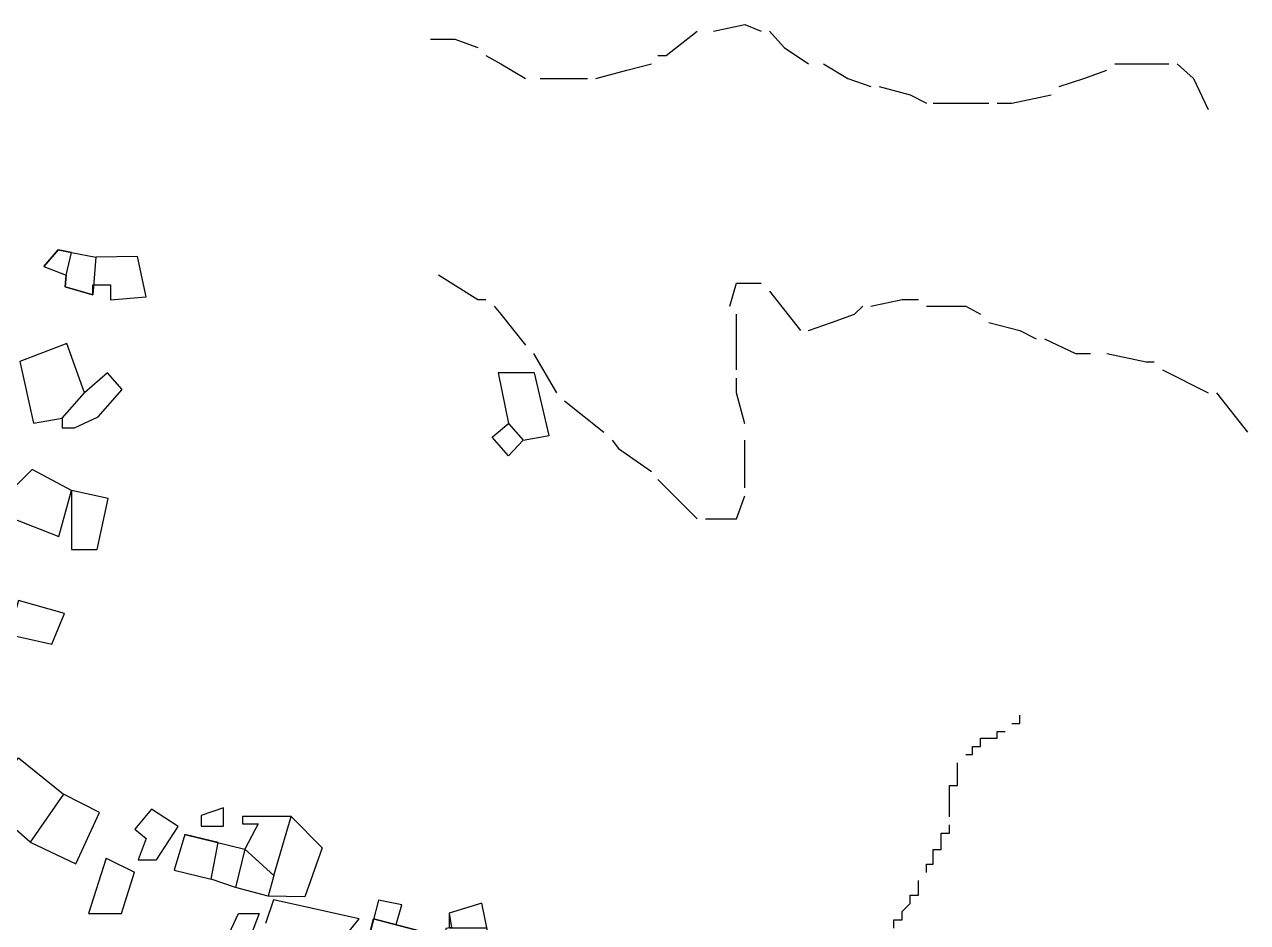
# Model space of a CAD drawing. Header units: millimetres. Extents: x -3588 to 75209, y -3737 to 38254.
# Drawn here: x 28524.9 to 28735.8, y 5651.4 to 5806.2 of the extents above; entities that cross this region are included whole.
import ezdxf

# ---------------------------------------------------------------- set-up
doc = ezdxf.new("R2010")
doc.units = ezdxf.units.MM
doc.layers.add('P', color=253, linetype='Continuous')

msp = doc.modelspace()

# ---------------------------------------------------------------- linework, layer by layer
at = {"color": 254}
for points in [[(28528.305, 5764.49), (28532.106, 5763.028), (28533.067, 5766.934), (28530.751, 5767.37), (28528.305, 5764.49), (28530.751, 5767.37), (28533.067, 5766.934), (28537.255, 5766.144), (28536.758, 5759.601), (28531.953, 5760.976), (28532.106, 5763.028), (28531.953, 5760.976), (28536.758, 5759.601), (28536.758, 5761.347), (28539.794, 5761.347), (28539.794, 5758.75), (28545.909, 5759.274), (28544.402, 5766.236), (28537.255, 5766.144)], [(28524.173, 5748.153), (28526.478, 5737.503), (28531.421, 5738.354), (28535.279, 5742.745), (28532.243, 5751.203), (28524.173, 5748.153)], [(28531.421, 5738.354), (28531.421, 5736.713), (28533.564, 5736.713), (28537.672, 5738.604), (28541.78, 5743.28), (28539.28, 5746.171), (28535.279, 5742.745)], [(28515.9, 5730.204), (28513.689, 5724.654), (28530.863, 5717.972), (28533.074, 5725.9), (28526.272, 5729.525), (28523.382, 5726.637), (28519.584, 5727.429), (28521.001, 5732.017), (28521.001, 5740.161), (28514.148, 5732.185), (28514.148, 5732.185), (28515.9, 5730.204)], [(28605.554, 5735.102), (28608.398, 5737.443), (28610.878, 5734.534), (28608.375, 5731.851), (28605.554, 5735.102)], [(28533.074, 5725.9), (28533.074, 5715.734), (28537.484, 5715.734), (28539.366, 5724.477), (28533.074, 5725.9)], [(28523.936, 5706.897), (28522.242, 5701.069), (28529.675, 5699.377), (28531.839, 5704.641), (28523.936, 5706.897)], [(28518.13, 5672.066), (28523.902, 5679.756), (28531.695, 5673.508), (28525.922, 5665.241), (28518.13, 5672.066)], [(28525.922, 5665.241), (28533.811, 5661.492), (28537.852, 5670.336), (28531.695, 5673.508)], [(28545.944, 5665.86), (28544.566, 5662.188), (28547.705, 5662.188), (28551.458, 5667.926), (28546.863, 5670.91), (28543.953, 5667.467), (28545.944, 5665.86)], [(28555.418, 5669.808), (28555.418, 5668.015), (28559.258, 5668.015), (28559.258, 5671.143), (28555.418, 5669.808)], [(28567.947, 5659.461), (28570.896, 5669.661), (28562.545, 5669.661), (28562.545, 5668.38), (28565.207, 5668.38), (28562.907, 5664.051)], [(28570.896, 5669.661), (28576.276, 5664.288), (28573.264, 5655.783), (28566.929, 5655.941)], [(28552.613, 5666.566), (28550.725, 5660.423), (28557.142, 5658.835), (28558.316, 5665.173), (28552.613, 5666.566), (28562.907, 5664.051), (28561.292, 5657.427), (28557.142, 5658.835)], [(28539.05, 5662.462), (28536.006, 5652.939), (28541.676, 5652.939), (28543.926, 5660.036)], [(28539.05, 5662.462), (28543.926, 5660.036)], [(28562.907, 5664.051), (28567.947, 5659.461), (28566.929, 5655.941), (28561.292, 5657.427)], [(28578.987, 5647.507), (28582.638, 5651.997), (28567.895, 5655.305), (28566.466, 5651.196)], [(28588.987, 5651.022), (28590.002, 5654.402), (28585.943, 5655.222), (28583.044, 5643.877)], [(28598.153, 5653), (28598.54, 5650.523), (28597.559, 5650.33), (28597.559, 5644.053), (28605.949, 5644.053), (28603.752, 5654.689), (28598.153, 5653), (28598.153, 5650.447), (28604.628, 5650.447)], [(28557.753, 5644.327), (28556, 5645.512), (28557.083, 5646.8), (28558.939, 5646.8), (28561.841, 5652.931), (28565.403, 5652.931), (28560.654, 5640.409), (28555.374, 5639.979), (28557.753, 5644.327)], [(28583.982, 5647.537), (28585.131, 5652.043)], [(28592.998, 5649.96), (28585.131, 5652.043), (28592.998, 5649.96)]]:
    msp.add_lwpolyline(points, dxfattribs=at)
msp.add_polyline3d([(28610.878, 5734.534, 0), (28615.36, 5735.375, 0), (28612.835, 5746.178, 0), (28606.581, 5746.178, 0), (28608.398, 5737.443, 0)], dxfattribs=at)
at = {"layer": 'P', "color": 254}
for points in [[(28643.732, 5805.113), (28649.093, 5806.25), (28651.926, 5805.113)], [(28594.904, 5803.705), (28599.129, 5803.705), (28603.082, 5802.297)], [(28634.129, 5800.888), (28635.554, 5800.888), (28640.915, 5805.113)], [(28653.334, 5805.113), (28655.878, 5802.297), (28660.103, 5799.464)], [(28604.491, 5800.888), (28607.035, 5799.464), (28611.276, 5796.936)], [(28623.407, 5796.936), (28628.768, 5798.344), (28633.009, 5799.464)], [(28662.648, 5799.464), (28666.873, 5796.936), (28670.826, 5795.527)], [(28712.9, 5799.464), (28716.853, 5799.464), (28722.214, 5799.464)], [(28723.622, 5799.464), (28726.439, 5796.936), (28728.983, 5791.574)], [(28703.297, 5795.527), (28707.522, 5796.936), (28711.475, 5798.344)], [(28613.805, 5796.936), (28620.59, 5796.936), (28621.999, 5796.936)], [(28672.25, 5795.527), (28677.612, 5794.103), (28680.428, 5792.695)], [(28692.575, 5792.695), (28695.104, 5792.695), (28701.889, 5794.103)], [(28681.564, 5792.695), (28685.789, 5792.695), (28691.151, 5792.695)], [(28596.313, 5763.056), (28603.082, 5758.815), (28604.491, 5758.815)], [(28646.548, 5757.694), (28647.685, 5761.647), (28651.926, 5761.647)], [(28653.334, 5760.239), (28658.695, 5753.453)], [(28605.899, 5757.694), (28607.035, 5756.286), (28611.276, 5750.925)], [(28660.103, 5753.453), (28664.056, 5754.878), (28668.009, 5756.286), (28669.418, 5757.694)], [(28670.826, 5757.694), (28676.203, 5758.815), (28679.02, 5758.815)], [(28680.428, 5757.694), (28687.198, 5757.694), (28689.742, 5756.286)], [(28647.685, 5746.684), (28647.685, 5748.092), (28647.685, 5756.286)], [(28691.151, 5754.878), (28696.528, 5753.453), (28699.345, 5752.045)], [(28700.753, 5752.045), (28706.114, 5749.501), (28708.659, 5749.501)], [(28612.684, 5749.501), (28616.637, 5742.731)], [(28711.475, 5749.501), (28718.261, 5748.092), (28719.669, 5748.092)], [(28721.078, 5746.684), (28728.983, 5742.731)], [(28649.093, 5737.37), (28647.685, 5742.731), (28647.685, 5745.276)], [(28730.392, 5742.731), (28735.753, 5735.961)], [(28618.046, 5741.323), (28624.815, 5735.961)], [(28626.224, 5734.553), (28627.36, 5733.129), (28633.009, 5729.176)], [(28649.093, 5726.359), (28649.093, 5733.129), (28649.093, 5734.553)], [(28634.129, 5727.768), (28635.554, 5726.359), (28640.915, 5720.998)], [(28642.323, 5720.998), (28647.685, 5720.998), (28649.093, 5724.951)], [(28695.104, 5685.71), (28696.528, 5685.71), (28696.528, 5687.118)], [(28687.198, 5680.349), (28688.334, 5680.349), (28688.334, 5681.757), (28689.742, 5681.757), (28689.742, 5683.165), (28691.151, 5683.165), (28692.575, 5683.165), (28692.575, 5684.301), (28693.983, 5684.301)], [(28684.381, 5669.626), (28684.381, 5670.746), (28684.381, 5672.155), (28684.381, 5673.579), (28684.381, 5674.987), (28685.789, 5674.987), (28685.789, 5676.396), (28685.789, 5677.516), (28685.789, 5678.94)], [(28680.428, 5660.024), (28680.428, 5661.432), (28681.564, 5661.432), (28681.564, 5662.84), (28681.564, 5663.977), (28682.973, 5663.977), (28682.973, 5665.385), (28682.973, 5666.793), (28684.381, 5666.793), (28684.381, 5668.202)], [(28674.779, 5650.422), (28674.779, 5651.83), (28676.203, 5651.83), (28676.203, 5653.254), (28677.612, 5654.663), (28677.612, 5656.071), (28679.02, 5656.071), (28679.02, 5657.191), (28679.02, 5658.615)]]:
    msp.add_lwpolyline(points, dxfattribs=at)

doc.saveas('drawing.dxf')
